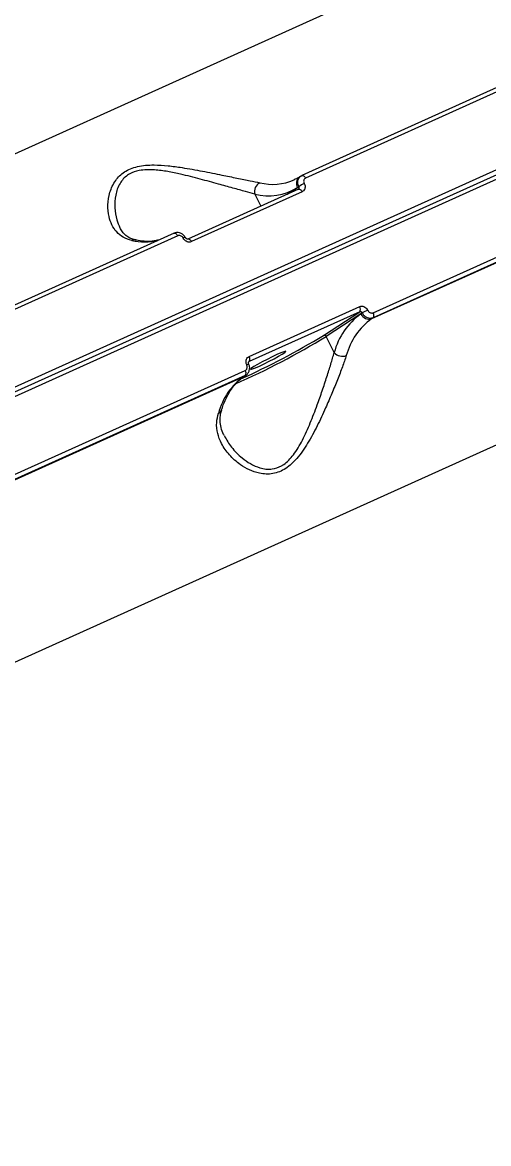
# Model space of a CAD drawing. Header units: millimetres. Extents: x -11024 to 8278, y -7837 to 5770.
# Drawn here: x 3443 to 3548.3, y -1349.2 to -1096.2 of the extents above; entities that cross this region are included whole.
import ezdxf

# ---------------------------------------------------------------- set-up
doc = ezdxf.new("R2010")
doc.units = ezdxf.units.MM
doc.layers.add('DIKOM_ОБЪЕКТ', color=7, linetype='Continuous')
doc.layers.add('DIKOM_РАЗМЕР_ОБЪЕКТА', color=7, linetype='Continuous')
doc.styles.add('style1', font='arial.ttf', dxfattribs={"width": 0.8})
doc.dimstyles.new('1-50', dxfattribs={"dimtxt": 300, "dimasz": 200, "dimexe": 100, "dimexo": 0, "dimgap": 100, "dimtad": 1, "dimtxsty": 'style1', "dimcen": 200, "dimclrd": 7, "dimclre": 7, "dimclrt": 7, "dimadec": 1, "dimazin": 2, "dimtfac": 1, "dimtmove": 0, "dimatfit": 2, "dimfxl": 0, "dimlwd": 25, "dimlwe": 18, "dimarcsym": 0})

# ---------------------------------------------------------------- blocks, each defined once
blk = doc.blocks.new('*D9')
at = {"layer": 'Defpoints', "color": 0, "transparency": 16777216}
for p in [(3740.68, 3707.51), (-8191.56, -3797.25), (-1076.12, -3797.25)]:
    blk.add_point(p, dxfattribs=at)
at = {"layer": 'DIKOM_РАЗМЕР_ОБЪЕКТА', "color": 7, "lineweight": 18, "transparency": 16777216}
for p, q in [((3740.68, 3707.51), (-8291.56, 3707.51)), ((-1076.12, -3797.25), (-8291.56, -3797.25))]:
    blk.add_line(p, q, dxfattribs=at)
at = {"layer": 'DIKOM_РАЗМЕР_ОБЪЕКТА', "color": 7, "lineweight": 25, "transparency": 16777216}
blk.add_line((-8191.56, 3507.51), (-8191.56, -3597.25), dxfattribs=at)
at = {"layer": 'DIKOM_РАЗМЕР_ОБЪЕКТА', "color": 7, "transparency": 16777216}
for points in [[(-8224.9, 3507.51), (-8158.23, 3507.51), (-8191.56, 3707.51)], [(-8224.9, -3597.25), (-8158.23, -3597.25), (-8191.56, -3797.25)]]:
    blk.add_solid(points, dxfattribs=at)
at = {"layer": 'DIKOM_РАЗМЕР_ОБЪЕКТА', "color": 7, "transparency": 16777216, "insert": (-8444.74, -44.87), "char_height": 300, "attachment_point": 5, "rotation": 90, "style": 'style1'}
blk.add_mtext('7500', dxfattribs=at)
blk = doc.blocks.new('*D10')
at = {"layer": 'Defpoints', "color": 0, "transparency": 16777216}
for p in [(-7791.31, -186.83), (6174.94, -1432.98), (6174.94, -5371.27)]:
    blk.add_point(p, dxfattribs=at)
at = {"layer": 'DIKOM_РАЗМЕР_ОБЪЕКТА', "color": 7, "lineweight": 18, "transparency": 16777216}
for p, q in [((-7791.31, -186.83), (-7791.31, -5471.27)), ((6174.94, -1432.98), (6174.94, -5471.27))]:
    blk.add_line(p, q, dxfattribs=at)
at = {"layer": 'DIKOM_РАЗМЕР_ОБЪЕКТА', "color": 7, "lineweight": 25, "transparency": 16777216}
blk.add_line((-7591.31, -5371.27), (5974.94, -5371.27), dxfattribs=at)
at = {"layer": 'DIKOM_РАЗМЕР_ОБЪЕКТА', "color": 7, "transparency": 16777216}
for points in [[(-7591.31, -5337.93), (-7591.31, -5404.6), (-7791.31, -5371.27)], [(5974.94, -5337.93), (5974.94, -5404.6), (6174.94, -5371.27)]]:
    blk.add_solid(points, dxfattribs=at)
at = {"layer": 'DIKOM_РАЗМЕР_ОБЪЕКТА', "color": 7, "transparency": 16777216, "insert": (-1343.68, -5118.1), "char_height": 300, "attachment_point": 5, "style": 'style1'}
blk.add_mtext('14000', dxfattribs=at)

msp = doc.modelspace()

# ---------------------------------------------------------------- linework, layer by layer
at = {"layer": 'DIKOM_ОБЪЕКТ', "color": 7, "linetype": 'Continuous', "lineweight": 15}
for p, q in [((3368.844, -1158.45), (3642.04, -1035.323)), ((3357.757, -1216.09), (3735.549, -1045.822)), ((3735.597, -1046.981), (3357.806, -1217.248)), ((3736.446, -1047.61), (3358.654, -1217.877)), ((3570.892, -1101.562), (3506.105, -1130.761)), ((3571.721, -1102.153), (3506.934, -1131.352)), ((3689.016, -1128.957), (3415.82, -1252.084)), ((3505.871, -1130.889), (3505.583, -1131.077)), ((3505.887, -1130.911), (3506.069, -1130.781)), ((3506.069, -1130.781), (3506.105, -1130.761)), ((3505.114, -1133.456), (3505.42, -1133.257)), ((3522.181, -1161.743), (3586.968, -1132.544)), ((3505.314, -1133.843), (3480.336, -1145.1)), ((3506.145, -1134.439), (3481.167, -1145.697)), ((3495.446, -1134.969), (3496.805, -1137.678)), ((3502.75, -1134.999), (3505.114, -1133.456)), ((3505.323, -1133.835), (3505.309, -1133.841)), ((3521.886, -1163.071), (3586.673, -1133.872)), ((3586.961, -1133.684), (3522.174, -1162.883)), ((3477.225, -1143.777), (3412.438, -1172.976)), ((3478.054, -1144.368), (3413.267, -1173.567)), ((3477.214, -1143.782), (3477.225, -1143.777)), ((3494.172, -1171.618), (3519.15, -1160.361)), ((3519.145, -1161.506), (3494.167, -1172.763)), ((3510.96, -1166.845), (3519.145, -1161.506)), ((3519.43, -1161.991), (3511.574, -1167.115)), ((3519.735, -1161.792), (3519.43, -1161.991)), ((3522.174, -1162.883), (3521.886, -1163.071)), ((3513.386, -1170.727), (3511.574, -1167.115)), ((3494.167, -1172.763), (3494.115, -1172.798)), ((3494.167, -1172.763), (3494.121, -1172.796)), ((3428.219, -1205.286), (3493.005, -1176.087)), ((3493.293, -1175.899), (3428.507, -1205.098)), ((3428.514, -1203.958), (3493.3, -1174.759)), ((3493.005, -1176.087), (3493.293, -1175.899)), ((3493.203, -1175.979), (3493.005, -1176.087)), ((3493.203, -1175.979), (3493.492, -1175.79)), ((3493.476, -1175.768), (3493.293, -1175.899))]:
    msp.add_line(p, q, dxfattribs=at)
at = {"layer": 'DIKOM_ОБЪЕКТ', "color": 7, "linetype": 'Continuous', "lineweight": 15, "flags": 128}
for points in [[(3506.105, -1130.761), (3506.16, -1130.743), (3506.264, -1130.739), (3506.378, -1130.769), (3506.496, -1130.832), (3506.615, -1130.926), (3506.731, -1131.047), (3506.838, -1131.191), (3506.934, -1131.352)], [(3505.314, -1133.843), (3505.369, -1133.825), (3505.473, -1133.821), (3505.587, -1133.852), (3505.706, -1133.916), (3505.825, -1134.01), (3505.941, -1134.132), (3506.049, -1134.277), (3506.145, -1134.439)], [(3477.225, -1143.777), (3477.279, -1143.76), (3477.384, -1143.756), (3477.497, -1143.786), (3477.615, -1143.849), (3477.734, -1143.942), (3477.85, -1144.063), (3477.958, -1144.207), (3478.054, -1144.368)], [(3480.336, -1145.1), (3480.391, -1145.083), (3480.495, -1145.079), (3480.609, -1145.109), (3480.728, -1145.173), (3480.848, -1145.268), (3480.963, -1145.389), (3481.071, -1145.534), (3481.167, -1145.697)], [(3496.507, -1173.756), (3497.576, -1173.258), (3498.717, -1172.696), (3499.839, -1172.117), (3500.85, -1171.566), (3501.668, -1171.089), (3502.228, -1170.725), (3502.482, -1170.502), (3502.412, -1170.438), (3502.023, -1170.54), (3501.346, -1170.798), (3500.436, -1171.193), (3499.367, -1171.69), (3498.225, -1172.252), (3497.103, -1172.831), (3496.092, -1173.382), (3495.274, -1173.859), (3494.715, -1174.223), (3494.46, -1174.446), (3494.53, -1174.51), (3494.919, -1174.408), (3495.597, -1174.15), (3496.507, -1173.756)]]:
    msp.add_lwpolyline(points, dxfattribs=at)
at = {"layer": 'DIKOM_ОБЪЕКТ', "color": 7, "linetype": 'Continuous', "lineweight": 15}
for centre, radius, start, end in [((3497.658, -1134.415), 2.28, 118.41614, 194.05547), ((3499.494, -1120.569), 12.195, 256.14492, 293.32379), ((3506.67, -1132.527), 1.812, 126.87493, 210.84114), ((3509.643, -1139.405), 7.458, 113.91014, 124.48266), ((3498.497, -1122.818), 12.528, 255.90428, 301.88282), ((3468.27, -1146.662), 1.364, 78.71992, 115.06002), ((3470.636, -1132.577), 13.182, 257.09961, 282.79086), ((3479.784, -1145.616), 0.865, 91.23011, 124.03531), ((3518.351, -1160.93), 0.981, 324.08574, 35.48493), ((3529.504, -1180.238), 20.873, 114.13525, 117.9047), ((3528.631, -1174.815), 15.783, 125.657, 164.9894), ((3530.648, -1175.283), 15.031, 125.65708, 164.99117), ((3521.235, -1161.219), 1.963, 203.15416, 289.37365), ((3521.383, -1162.308), 0.978, 323.97658, 35.30451), ((3416.28, -1009.383), 184.284, 293.95351, 301.13839), ((3422.031, -1020.427), 171.309, 294.21469, 301.273), ((3511.123, -1167.308), 0.491, 23.16949, 109.35949), ((3515.238, -1169.077), 2.48, 221.71628, 291.08211), ((3494.704, -1175.477), 2.239, 105.67625, 118.08321), ((3493.373, -1172.188), 0.982, 324.08648, 35.4842), ((3501.768, -1188.301), 15.032, 125.6573, 164.98864), ((3492.503, -1175.324), 0.977, 323.97866, 35.32639), ((3486.773, -1183.23), 1.27, 292.02699, 340.7813)]:
    msp.add_arc(centre, radius, start, end, dxfattribs=at)
for points, knots in [([(3467.693, -1145.426), (3467.018, -1145.219), (3465.667, -1144.805), (3464.2, -1143.567), (3463.13, -1141.967), (3462.427, -1139.909), (3462.18, -1137.403), (3462.605, -1134.583), (3463.781, -1131.943), (3465.553, -1130.151), (3467.379, -1129.205), (3468.992, -1128.699), (3470.791, -1128.434), (3473.098, -1128.351), (3475.868, -1128.531), (3479.545, -1129.036), (3483.669, -1129.777), (3487.834, -1130.625), (3491.448, -1131.359), (3494.366, -1131.951), (3495.878, -1132.265), (3496.573, -1132.41)], [0, 0, 0, 0, 0.0554767, 0.111025, 0.1664983, 0.2220065, 0.2900246, 0.3579642, 0.4226775, 0.4774081, 0.505248, 0.5330942, 0.5627107, 0.5923747, 0.6404319, 0.6885823, 0.7603283, 0.8320623, 0.891, 0.9498691, 1, 1, 1, 1]), ([(3495.446, -1134.969), (3494.771, -1134.782), (3493.306, -1134.376), (3490.511, -1133.611), (3487.085, -1132.659), (3483.124, -1131.565), (3479.25, -1130.567), (3475.771, -1129.84), (3473.197, -1129.487), (3471.035, -1129.433), (3469.086, -1129.626), (3467.638, -1130.127), (3466.501, -1130.84), (3465.716, -1131.536), (3464.649, -1133.007), (3463.898, -1135.26), (3463.76, -1138.093), (3464.152, -1140.595), (3464.759, -1141.963), (3465.014, -1142.539)], [0, 0, 0, 0, 0.0614853, 0.1332591, 0.2069857, 0.2941899, 0.3836936, 0.4410083, 0.499497, 0.5335138, 0.5684452, 0.6184488, 0.6317668, 0.6629663, 0.6952019, 0.7722204, 0.8542734, 0.9385818, 1, 1, 1, 1]), ([(3505.42, -1133.257), (3505.36, -1133.122), (3505.21, -1132.784), (3505.14, -1132.2), (3505.265, -1131.595), (3505.526, -1131.136), (3505.788, -1130.973), (3505.887, -1130.911)], [0, 0, 0, 0, 0.1547263, 0.3890914, 0.6233254, 0.8574942, 1, 1, 1, 1]), ([(3505.583, -1131.077), (3505.352, -1131.226), (3504.95, -1131.486), (3504.508, -1131.657), (3504.319, -1131.73)], [0, 0, 0, 0, 0.5730416, 1, 1, 1, 1]), ([(3505.368, -1133.798), (3505.376, -1133.792), (3505.424, -1133.76), (3505.474, -1133.661), (3505.501, -1133.514), (3505.478, -1133.371), (3505.436, -1133.29), (3505.42, -1133.257)], [0, 0, 0, 0, 0.05385337, 0.31176409, 0.57001424, 0.8289826, 1, 1, 1, 1]), ([(3506.62, -1132.587), (3506.665, -1132.687), (3506.781, -1132.94), (3506.836, -1133.376), (3506.748, -1133.831), (3506.517, -1134.218), (3506.269, -1134.365), (3506.145, -1134.439)], [0, 0, 0, 0, 0.1418258, 0.3567046, 0.5713056, 0.7856845, 1, 1, 1, 1]), ([(3506.934, -1131.352), (3506.852, -1131.401), (3506.687, -1131.5), (3506.533, -1131.757), (3506.475, -1132.061), (3506.512, -1132.351), (3506.589, -1132.519), (3506.62, -1132.587)], [0, 0, 0, 0, 0.2142575, 0.4285871, 0.6431323, 0.8580364, 1, 1, 1, 1]), ([(3468.565, -1145.308), (3468.441, -1145.287), (3467.927, -1145.204), (3467.184, -1144.875), (3466.292, -1144.306), (3465.554, -1143.552), (3465.187, -1142.858), (3465.018, -1142.539)], [0, 0, 0, 0, 0.06622866, 0.27441054, 0.51302373, 0.77592645, 1, 1, 1, 1]), ([(3473.698, -1145.331), (3473.378, -1145.411), (3472.506, -1145.629), (3470.984, -1145.663), (3469.56, -1145.529), (3468.747, -1145.366), (3468.543, -1145.325)], [0, 0, 0, 0, 0.2080838, 0.5677511, 0.8919185, 1, 1, 1, 1]), ([(3479.753, -1144.758), (3479.729, -1144.705), (3479.602, -1144.421), (3479.177, -1144), (3478.503, -1143.649), (3477.795, -1143.599), (3477.299, -1143.696), (3477.098, -1143.853), (3477.068, -1143.877)], [0, 0, 0, 0, 0.0541139, 0.2908572, 0.5380949, 0.7546829, 0.9627607, 1, 1, 1, 1]), ([(3479.3, -1144.899), (3479.239, -1144.804), (3479.117, -1144.613), (3478.843, -1144.409), (3478.539, -1144.299), (3478.264, -1144.292), (3478.113, -1144.347), (3478.054, -1144.368)], [0, 0, 0, 0, 0.2151206, 0.4302141, 0.6449854, 0.85956, 1, 1, 1, 1]), ([(3481.167, -1145.697), (3481.078, -1145.729), (3480.852, -1145.811), (3480.44, -1145.801), (3479.985, -1145.635), (3479.574, -1145.328), (3479.391, -1145.042), (3479.3, -1144.899)], [0, 0, 0, 0, 0.1406378, 0.3550883, 0.5699018, 0.7848577, 1, 1, 1, 1]), ([(3480.328, -1145.098), (3480.309, -1145.108), (3480.279, -1145.124), (3480.131, -1145.094), (3479.997, -1145.024), (3479.871, -1144.913), (3479.771, -1144.776), (3479.736, -1144.685), (3479.72, -1144.644)], [0, 0, 0, 0, 0.2990378, 0.4607572, 0.5982652, 0.7416916, 0.8823324, 1, 1, 1, 1]), ([(3519.15, -1160.361), (3519.239, -1160.328), (3519.464, -1160.247), (3519.871, -1160.261), (3520.315, -1160.434), (3520.712, -1160.749), (3520.884, -1161.042), (3520.969, -1161.189)], [0, 0, 0, 0, 0.1407066, 0.3551735, 0.5698619, 0.7848923, 1, 1, 1, 1]), ([(3520.969, -1161.189), (3521.027, -1161.287), (3521.141, -1161.483), (3521.405, -1161.693), (3521.701, -1161.809), (3521.972, -1161.818), (3522.122, -1161.764), (3522.181, -1161.743)], [0, 0, 0, 0, 0.2151865, 0.4302076, 0.6449092, 0.8594573, 1, 1, 1, 1]), ([(3519.735, -1161.792), (3519.709, -1161.742), (3519.655, -1161.642), (3519.528, -1161.534), (3519.384, -1161.474), (3519.25, -1161.468), (3519.175, -1161.495), (3519.145, -1161.506)], [0, 0, 0, 0, 0.21550963, 0.4307069, 0.64525639, 0.85949189, 1, 1, 1, 1]), ([(3522.174, -1162.883), (3522.055, -1162.926), (3521.755, -1163.034), (3521.211, -1163.018), (3520.616, -1162.79), (3520.084, -1162.374), (3519.852, -1161.986), (3519.735, -1161.792)], [0, 0, 0, 0, 0.1407011, 0.3554644, 0.5702765, 0.7851534, 1, 1, 1, 1]), ([(3516.13, -1171.391), (3515.851, -1172.22), (3515.294, -1173.879), (3514.151, -1176.818), (3512.874, -1179.951), (3511.353, -1183.458), (3509.589, -1187.277), (3507.484, -1191.192), (3505.174, -1194.572), (3502.924, -1196.676), (3501.038, -1197.661), (3499.532, -1198.097), (3497.999, -1198.19), (3496.181, -1197.953), (3494.2, -1197.258), (3491.861, -1195.88), (3489.637, -1193.9), (3487.924, -1191.453), (3486.99, -1188.971), (3486.717, -1186.653), (3487.081, -1185.115), (3487.249, -1184.407)], [0, 0, 0, 0, 0.0554759, 0.1110254, 0.1664968, 0.2220064, 0.2900233, 0.357964, 0.4226768, 0.4774062, 0.5052488, 0.5330942, 0.5627094, 0.5923753, 0.6404306, 0.6885823, 0.7603266, 0.8320624, 0.8910017, 0.9498679, 1, 1, 1, 1]), ([(3488.601, -1189.549), (3489.095, -1190.41), (3490.131, -1192.213), (3492.229, -1194.305), (3494.435, -1195.859), (3496.271, -1196.693), (3497.966, -1197.053), (3499.618, -1197.053), (3501.003, -1196.593), (3502.225, -1195.824), (3503.156, -1195.034), (3504.662, -1193.276), (3506.326, -1190.427), (3508.038, -1186.567), (3509.476, -1182.796), (3510.711, -1179.295), (3511.748, -1176.192), (3512.687, -1173.245), (3513.151, -1171.574), (3513.386, -1170.727)], [0, 0, 0, 0, 0.0818429, 0.1713394, 0.2286512, 0.2871313, 0.3211495, 0.3560815, 0.4060774, 0.4193966, 0.450593, 0.4828277, 0.5598433, 0.6418913, 0.7261945, 0.7942086, 0.8634065, 0.9307509, 1, 1, 1, 1]), ([(3493.253, -1175.898), (3493.311, -1175.878), (3493.58, -1175.784), (3493.951, -1175.408), (3494.269, -1174.807), (3494.332, -1174.113), (3494.257, -1173.586), (3494.104, -1173.355), (3494.086, -1173.327)], [0, 0, 0, 0, 0.0616815, 0.2851995, 0.5056452, 0.7308595, 0.9677551, 1, 1, 1, 1]), ([(3493.3, -1174.759), (3493.383, -1174.709), (3493.549, -1174.61), (3493.709, -1174.349), (3493.776, -1174.04), (3493.749, -1173.743), (3493.678, -1173.571), (3493.65, -1173.502)], [0, 0, 0, 0, 0.2142059, 0.4285932, 0.6431871, 0.8580996, 1, 1, 1, 1]), ([(3493.65, -1173.502), (3493.608, -1173.399), (3493.502, -1173.14), (3493.46, -1172.696), (3493.56, -1172.233), (3493.799, -1171.841), (3494.047, -1171.692), (3494.172, -1171.618)], [0, 0, 0, 0, 0.141853, 0.3567417, 0.5713705, 0.7857297, 1, 1, 1, 1]), ([(3494.103, -1173.321), (3494.089, -1173.292), (3494.05, -1173.214), (3494.027, -1173.08), (3494.032, -1172.945), (3494.065, -1172.847), (3494.097, -1172.802), (3494.117, -1172.795), (3494.126, -1172.792)], [0, 0, 0, 0, 0.0891704, 0.2483956, 0.4157353, 0.5987977, 0.8198021, 1, 1, 1, 1]), ([(3487.973, -1183.644), (3488.096, -1183.276), (3488.455, -1182.205), (3489.17, -1180.611), (3490.156, -1178.951), (3491.284, -1177.547), (3492.317, -1176.589), (3492.985, -1176.129), (3493.203, -1175.979)], [0, 0, 0, 0, 0.103441, 0.3007736, 0.4987099, 0.6984924, 0.9015551, 1, 1, 1, 1]), ([(3488.604, -1189.546), (3488.54, -1189.436), (3488.18, -1188.82), (3487.827, -1187.666), (3487.587, -1186.117), (3487.648, -1184.788), (3487.903, -1183.955), (3487.999, -1183.643)], [0, 0, 0, 0, 0.0582872, 0.3262477, 0.5900439, 0.8469578, 1, 1, 1, 1])]:
    msp.add_open_spline(points, degree=3, knots=knots, dxfattribs=at)

# ---------------------------------------------------------------- dimensions: what is measured, and where the dimension line sits
at = {"layer": 'DIKOM_РАЗМЕР_ОБЪЕКТА'}
dim = msp.add_linear_dim(base=(-8191.564, -3797.252), p1=(3740.68, 3707.508), p2=(-1076.116, -3797.252), angle=90, text='7500', dimstyle='1-50', dxfattribs=at)
dim.commit()
dim.dimension.update_dxf_attribs({"geometry": '*D9', "text_midpoint": (-8191.564, -44.872), "dimtype": 160})
dim = msp.add_linear_dim(base=(6174.942, -5371.267), p1=(-7791.307, -186.829), p2=(6174.942, -1432.983), text='14000', dimstyle='1-50', dxfattribs=at)
dim.commit()
dim.dimension.update_dxf_attribs({"geometry": '*D10', "text_midpoint": (-1343.681, -5371.267), "dimtype": 160})

doc.saveas('drawing.dxf')
